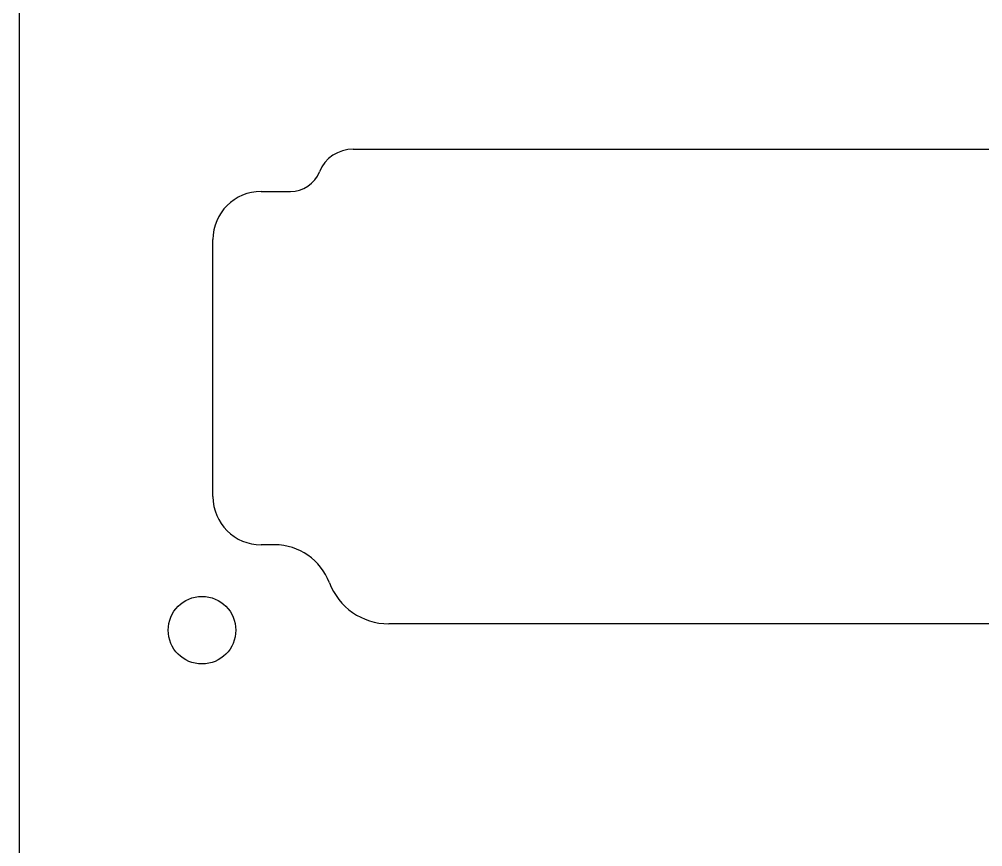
# Model space of a CAD drawing. Header units: millimetres. Extents: x -10 to 277, y -95 to 18.
# Drawn here: x -9.9 to 18.61, y -70.75 to -46.28 of the extents above; entities that cross this region are included whole.
import ezdxf

# ---------------------------------------------------------------- set-up
doc = ezdxf.new("R2010")
doc.units = ezdxf.units.MM
doc.header["$MEASUREMENT"] = 0
doc.layers.add('Edge.Cuts', color=53, linetype='CONTINUOUS')

msp = doc.modelspace()

# ---------------------------------------------------------------- linework, layer by layer
at = {"layer": 'Edge.Cuts', "linetype": 'Continuous'}
for p, q in [((-9.9, 16.026), (-9.9, -93.226)), ((-0.02157, -50.1224), (23.83367, -50.1224)), ((-2.74439, -51.37456), (-1.87878, -51.37456)), ((-4.16939, -60.40044), (-4.16939, -52.79956)), ((-2.34035, -61.82544), (-2.74439, -61.82544)), ((22.78155, -64.16191), (1.03055, -64.16191))]:
    msp.add_line(p, q, dxfattribs=at)
at = {"layer": 'Edge.Cuts'}
msp.add_circle((-4.49375, -64.35), 1, dxfattribs=at)
for centre, radius, start, end in [((-0.02155, -51.1974), 1.075006, 90.001066, 157.9761007), ((-1.87878, -50.44615), 0.928411, 270, 337.9772981), ((-2.74439, -52.79956), 1.425, 90, 180), ((-2.74439, -60.40044), 1.425, 180, 270), ((-2.34034, -63.55037), 1.72493, 20.5459762, 90.0003322), ((1.03056, -62.28696), 1.87495, 200.5459234, 269.9996944)]:
    msp.add_arc(centre, radius, start, end, dxfattribs=at)

doc.saveas('drawing.dxf')
